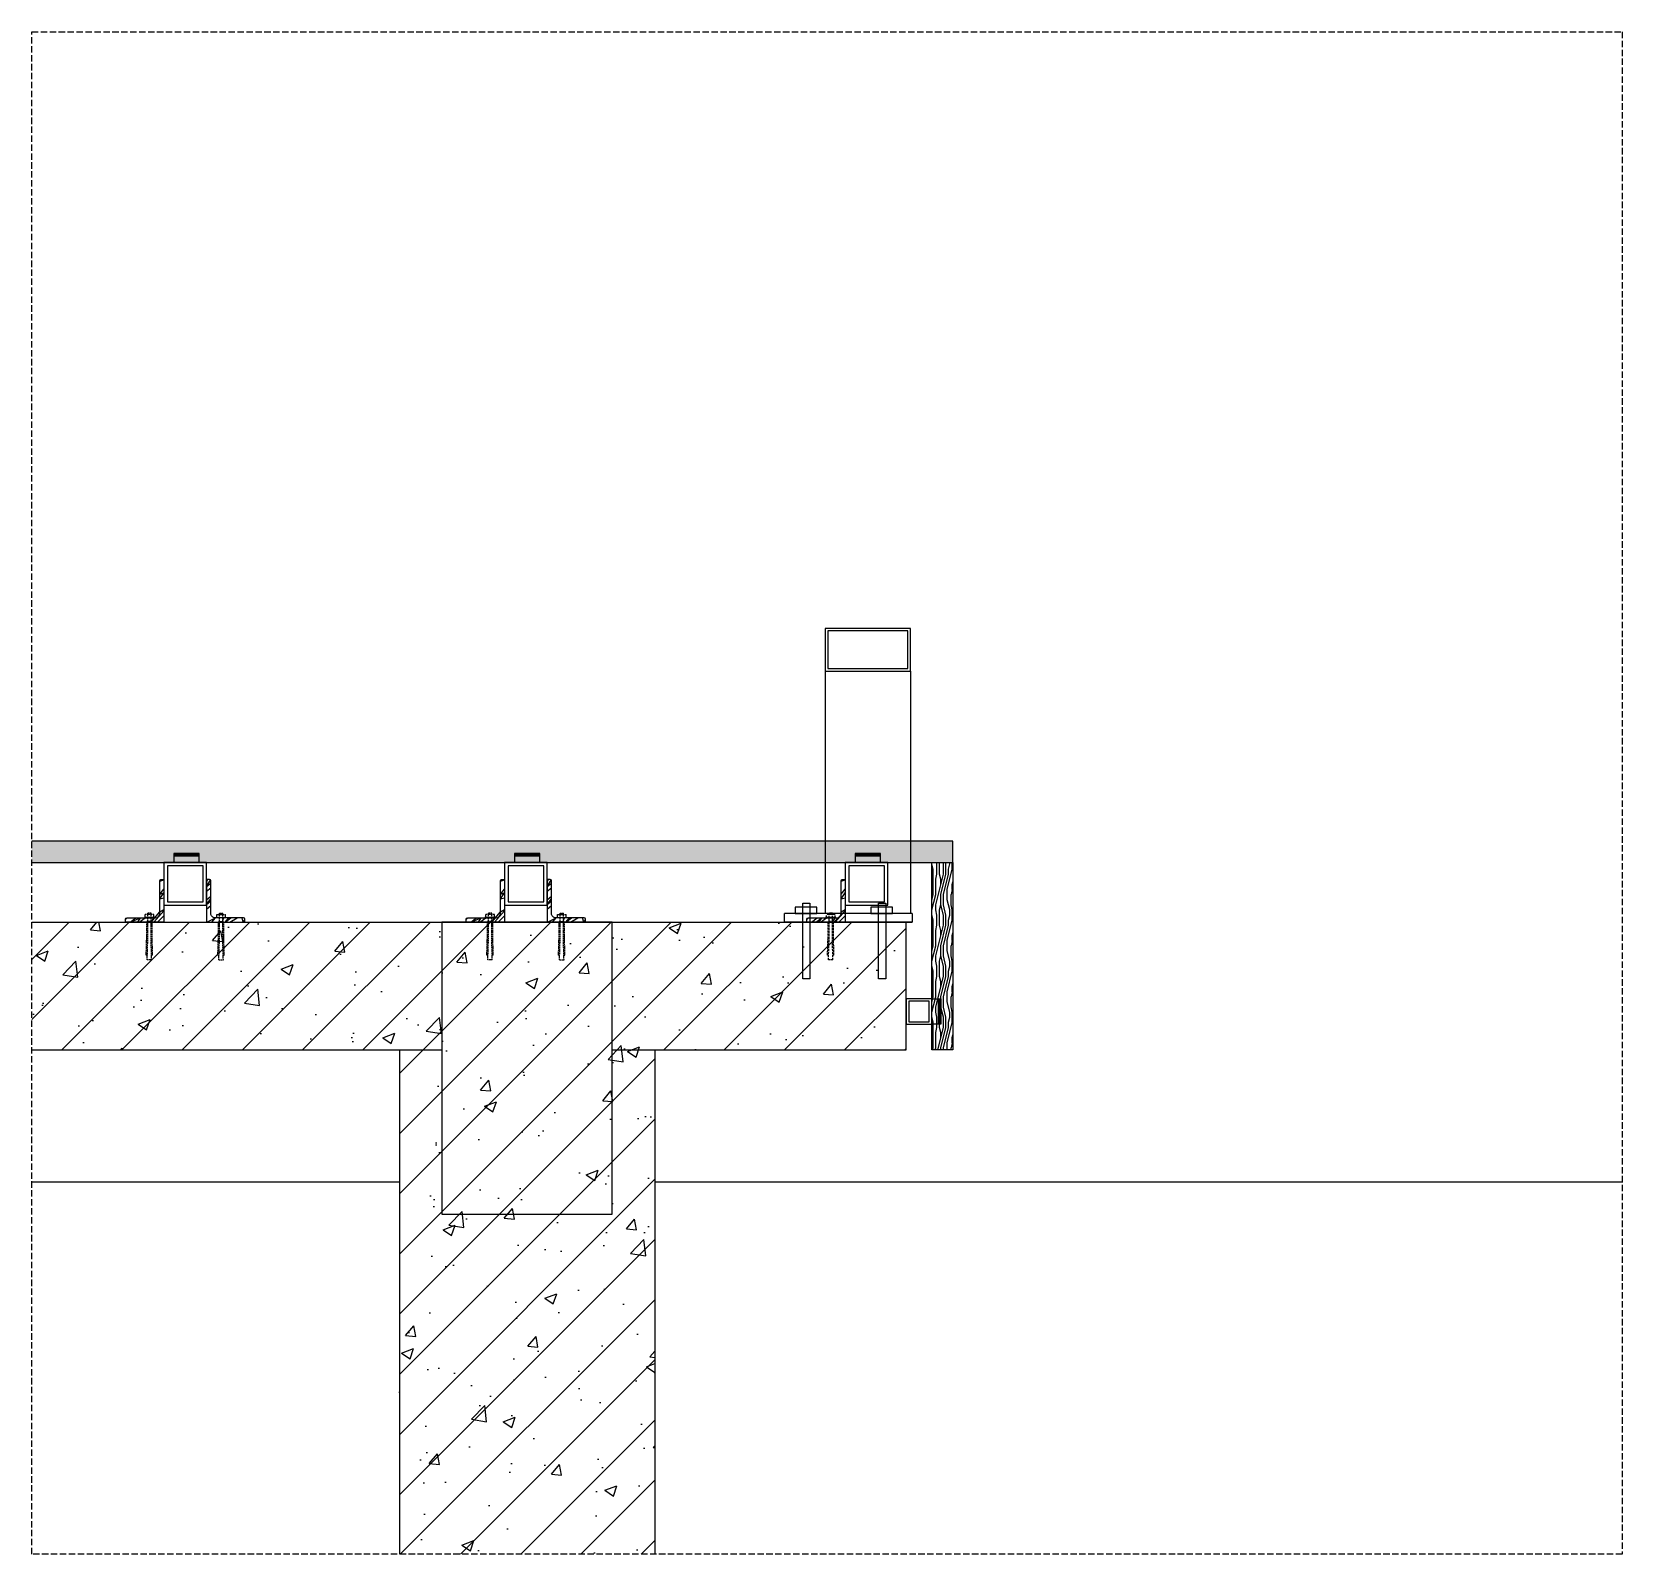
# Model space of a CAD drawing. Extents: x -1831 to 48883, y -18226 to 10907.
# Drawn here: x -1480 to 388, y -10764 to -8976 of the extents above; entities that cross this region are included whole.
import ezdxf

# ---------------------------------------------------------------- set-up
doc = ezdxf.new("R2010")
doc.units = 0
doc.header["$LTSCALE"] = 10
doc.header["$MEASUREMENT"] = 0
doc.linetypes.add('DASH', pattern=[0.35, 0.25, -0.1])
for name, color, linetype in [('0-1', 1, 'Continuous'), ('0-8', 8, 'Continuous'), ('HJ(XT)-配景(其它)', 8, 'Continuous')]:
    doc.layers.add(name, color=color, linetype=linetype)
doc.styles.add('dim_font', font='ISOCP', dxfattribs={"width": 0.8, "bigfont": 'HZTXT'})
pattern_1 = [(45.00000000000001, (-194500523.9535367, 130472847.5414784), (-10.77630734528299, 10.77630734528299), []), (45.00000000000001, (-194500520.3614327, 130472847.5414784), (-10.77630734528299, 10.77630734528299), []), (45.00000000000001, (-194500516.7693287, 130472847.5414784), (-10.77630734528299, 10.77630734528299), []), (45.00000000000001, (-194500513.1772167, 130472847.5414784), (-10.77630734528299, 10.77630734528299), [])]
pattern_2 = [(45.00000000000001, (-194500123.9535367, 130472847.5414784), (-10.77630734528299, 10.77630734528299), []), (45.00000000000001, (-194500120.3614327, 130472847.5414784), (-10.77630734528299, 10.77630734528299), []), (45.00000000000001, (-194500116.7693287, 130472847.5414784), (-10.77630734528299, 10.77630734528299), []), (45.00000000000001, (-194500113.1772167, 130472847.5414784), (-10.77630734528299, 10.77630734528299), [])]

# ---------------------------------------------------------------- blocks, each defined once
blk = doc.blocks.new('A$C0A9333B6')
at = {"layer": 'HJ(XT)-配景(其它)', "color": 1, "linetype": 'DASH'}
for p, q in [((-4.466163769594601, 2.95355942155328), (-10.4661637695946, 2.95355942155328)), ((-10.4661637695946, 2.95355942155328), (-10.4661637695946, -13.04644057844649)), ((-4.466163769594601, 2.95355942155328), (-4.46616376959463, -13.04644057844649)), ((-4.447743607665416, 4.551718475470523), (-4.447743607665416, -14.39421847546936)), ((-4.000000000029104, 4.551718475470523), (-4.447743607665416, 4.551718475470523)), ((-4.000000000029104, -14.39421847546936), (-4.000000000029104, 4.551718475470523)), ((64.16140201549149, 0.8720531440157373), (34.21205471561774, -0.04644057844673455)), ((64.16140201549149, 0.8720531440157373), (64.16140201549149, -1.127946855984263)), ((34.21205471561774, -2.046440578446735), (-12.50588482086263, -2.04644057844672)), ((-12.50588482086263, -2.04644057844672), (-12.50588482086263, -8.046440578446493)), ((34.21205471561774, -8.046440578446962), (-12.50588482086263, -8.046440578446493)), ((-4.46616376959463, -13.04644057844649), (-10.4661637695946, -13.04644057844649)), ((-4.447743607665416, -14.39421847546936), (-4.000000000029104, -14.39421847546936)), ((34.21205471561774, -0.04644057844673455), (2.494115179137367, -0.04644057844673455)), ((2.494115179137367, -0.04644057844673455), (2.494115179137367, -10.04644057844662)), ((33.98258605311227, -10.04644057844696), (2.494115179137367, -10.04644057844662)), ((64.16140201549149, -10.96493430090977), (34.21205471561774, -10.04644057844696)), ((73.1106774201248, -0.9226674559212853), (34.4415231569341, -2.046440578446735)), ((73.11067742012483, -9.170213700972866), (34.4415231569341, -8.046440578446962)), ((64.16140201549149, -8.964934300909775), (64.16140201549149, -10.96493430090977)), ((73.1106774201248, -0.9226674559212853), (73.11067742012483, -9.170213700972866))]:
    blk.add_line(p, q, dxfattribs=at)
for points in [[(-12.3670375586004, -1.927348196687433), (-11.72864771565415, -8.194504611333457, 10.80356157906058)], [(-11.66344052408309, -1.927348196687433), (-11.02505068113683, -8.194504611333457, 10.80356157906058)], [(-10.88986257246779, -1.768558456635049), (-10.46616376959463, -5.928064908131148, 10.80356157906058)]]:
    blk.add_lwpolyline(points, format="xyb", dxfattribs=at)
at = {"layer": 'HJ(XT)-配景(其它)', "color": 1, "style": 'dim_font', "width": 0.8, "flags": 9}
for tag in ['YSIZE', 'XSIZE']:
    blk.add_attdef(tag, (-4.471157936005909, -5.72180610343554), '', height=0.5, rotation=270, dxfattribs=at)

msp = doc.modelspace()

# ---------------------------------------------------------------- hatches: boundary and pattern name
h = msp.add_hatch()
h.set_pattern_fill('钢筋混凝土', color=8, scale=20)
h.set_pattern_definition([(45, (-4085.729179162299, -10833.09425985359), (-35.35533905932737, 35.35533905932738), []), (49.99999999999999, (-4085.729179162299, -10833.09425985359), (143.4520365201507, -12.55042699651902), [15, -165]), (355, (-4085.729179162299, -10833.09425985359), (-27.7502667226, 150.4384267400024), [12, -132]), (100.4514, (-4073.774843174731, -10834.14012789272), (115.7018763428043, 137.8879084121907), [12.748038, -140.2284224]), (46.18420000000002, (-4085.729179162299, -10793.09425985359), (213.4482097251289, -33.10380286580362), [22.49999999999991, -247.4999999999993]), (96.6356, (-4067.941830176627, -10795.85292124294), (186.9325411097407, 194.8235741800883), [19.1220576, -210.3426]), (351.1842, (-4085.729179162299, -10793.09425985359), (186.9323890267254, 194.8237201850649), [18, -198]), (21, (-4065.729179162299, -10803.09425985359), (119.3814104236923, -80.52377813306776), [15, -165]), (326.0000000000001, (-4065.729179162299, -10803.09425985359), (48.66306638431634, 145.0300090093706), [12, -132]), (71.4514, (-4055.780732590472, -10809.80458104156), (168.044525716298, 64.50609934199048), [12.748038, -140.2284224]), (37.50000000000001, (-4085.729179162299, -10833.09425985359), (2.431971063458134, 66.5787707662623), [0, -130.4, 0, -134, 0, -132.5]), (7.499999999999999, (-4085.729179162299, -10833.09425985359), (52.61390748842972, 78.88234237647205), [0, -76.39999999999999, 0, -127.4, 0, -50.5]), (327.5, (-4130.329179186141, -10833.09425985359), (106.7644872344818, -4.510974346875951), [0, -50, 0, -156, 0, -207]), (317.5, (-4150.329179186141, -10833.09425985359), (116.6372338684772, 20.02099646646354), [0, -65, 0, -103.6, 0, -147])])
h.paths.add_polyline_path([(-1479.643158897904, -10021.74994686084), (-1479.643158897904, -10171.74994686084), (-1047.999875861919, -10171.74994686084), (-1047.999875861919, -10764.20493043126), (-747.999875861919, -10764.20493043126), (-747.9998758619186, -10171.74994686084), (-452.9998758619186, -10171.74994686084), (-452.9998758619186, -10021.74994686084)])
at = {"layer": '0-1'}
h = msp.add_hatch(dxfattribs=at)
h.set_pattern_fill('ANSI34', color=256, scale=0.8, style=0)
h.set_pattern_definition(pattern_1)
edge = h.paths.add_edge_path()
edge.add_line((-1324.446388024604, -9971.749946860844), (-1324.446387786185, -10021.74994686084))
edge.add_line((-1324.446387786185, -10021.74994686084), (-1369.446387786185, -10021.74994721847))
edge.add_line((-1369.446387786185, -10021.74994721847), (-1369.446387786185, -10018.39994719463))
edge.add_arc((-1367.796387750422, -10018.39994713503), 1.650000035763243, 90.00000206977, 180.0000020697543, ccw=False)
edge.add_line((-1367.796387810027, -10016.74994709926), (-1334.446387786185, -10016.74994698005))
edge.add_arc((-1334.446387815988, -10011.74994700986), 4.999999970197678, 270.0000003415095, 360.0000003415095)
edge.add_line((-1329.44638784579, -10011.74994698005), (-1329.446388024604, -9973.399946956211))
edge.add_arc((-1327.796388048445, -9973.399946956211), 1.649999976158597, 90.0000000000158, 180, ccw=False)
edge.add_line((-1327.796388048446, -9971.749946980053), (-1324.446388024604, -9971.749946860844))
h = msp.add_hatch(dxfattribs=at)
h.set_pattern_fill('ANSI34', color=256, scale=0.8, style=0)
h.set_pattern_definition(pattern_1)
edge = h.paths.add_edge_path()
edge.add_line((-1274.446387547767, -9971.749946860844), (-1274.446387786185, -10021.74994686084))
edge.add_line((-1274.446387786185, -10021.74994686084), (-1229.446387786185, -10021.74994721847))
edge.add_line((-1229.446387786185, -10021.74994721847), (-1229.446387786185, -10018.39994719463))
edge.add_arc((-1231.096387821949, -10018.39994713503), 1.650000035763243, 359.9999979302457, 449.9999979302299)
edge.add_line((-1231.096387762344, -10016.74994709926), (-1264.446387786185, -10016.74994698005))
edge.add_arc((-1264.446387756383, -10011.74994700986), 4.999999970197678, 179.9999996584905, 269.99999965849054, ccw=False)
edge.add_line((-1269.446387726581, -10011.74994698005), (-1269.446387547767, -9973.399946956211))
edge.add_arc((-1271.096387523925, -9973.399946956211), 1.649999976158597, 0, 89.99999999998421)
edge.add_line((-1271.096387523925, -9971.749946980053), (-1274.446387547767, -9971.749946860844))
h = msp.add_hatch(dxfattribs=at)
h.set_pattern_fill('ANSI34', color=256, scale=0.8, style=0)
h.set_pattern_definition(pattern_2)
edge = h.paths.add_edge_path()
edge.add_line((-924.446388024604, -9971.749946860844), (-924.4463877861854, -10021.74994686084))
edge.add_line((-924.4463877861854, -10021.74994686084), (-969.4463877861854, -10021.74994721847))
edge.add_line((-969.4463877861854, -10021.74994721847), (-969.4463877861854, -10018.39994719463))
edge.add_arc((-967.7963877504222, -10018.39994713503), 1.650000035763129, 90.00000206976603, 180.0000020697543, ccw=False)
edge.add_line((-967.7963878100272, -10016.74994709926), (-934.4463877861854, -10016.74994698005))
edge.add_arc((-934.4463878159877, -10011.74994700986), 4.999999970197678, 270.0000003415095, 360.0000003415095)
edge.add_line((-929.44638784579, -10011.74994698005), (-929.446388024604, -9973.399946956211))
edge.add_arc((-927.7963880484455, -9973.399946956211), 1.649999976158483, 90.00000000001182, 180, ccw=False)
edge.add_line((-927.7963880484458, -9971.749946980053), (-924.446388024604, -9971.749946860844))
h = msp.add_hatch(dxfattribs=at)
h.set_pattern_fill('ANSI34', color=256, scale=0.8, style=0)
h.set_pattern_definition(pattern_2)
edge = h.paths.add_edge_path()
edge.add_line((-874.4463875477668, -9971.749946860844), (-874.4463877861854, -10021.74994686084))
edge.add_line((-874.4463877861854, -10021.74994686084), (-829.4463877861854, -10021.74994721847))
edge.add_line((-829.4463877861854, -10021.74994721847), (-829.4463877861854, -10018.39994719463))
edge.add_arc((-831.0963878219485, -10018.39994713503), 1.650000035763129, 359.9999979302457, 449.9999979302339)
edge.add_line((-831.0963877623435, -10016.74994709926), (-864.4463877861854, -10016.74994698005))
edge.add_arc((-864.446387756383, -10011.74994700986), 4.999999970197678, 179.9999996584905, 269.99999965849054, ccw=False)
edge.add_line((-869.4463877265807, -10011.74994698005), (-869.4463875477668, -9973.399946956211))
edge.add_arc((-871.0963875239253, -9973.399946956211), 1.649999976158483, 0, 89.99999999998815)
edge.add_line((-871.0963875239249, -9971.749946980053), (-874.4463875477668, -9971.749946860844))
h = msp.add_hatch(dxfattribs=at)
h.set_pattern_fill('ANSI34', color=251, scale=0.8, style=0)
h.set_pattern_definition([(45.00000000000001, (-194499723.9535367, 130472847.5414784), (-10.77630734528299, 10.77630734528299), []), (45.00000000000001, (-194499720.3614326, 130472847.5414784), (-10.77630734528299, 10.77630734528299), []), (45.00000000000001, (-194499716.7693287, 130472847.5414784), (-10.77630734528299, 10.77630734528299), []), (45.00000000000001, (-194499713.1772167, 130472847.5414784), (-10.77630734528299, 10.77630734528299), [])])
edge = h.paths.add_edge_path()
edge.add_line((-524.446388024604, -9971.749946860844), (-524.4463877861854, -10021.74994686084))
edge.add_line((-524.4463877861854, -10021.74994686084), (-569.4463877861854, -10021.74994721847))
edge.add_line((-569.4463877861854, -10021.74994721847), (-569.4463877861854, -10018.39994719463))
edge.add_arc((-567.7963877504222, -10018.39994713503), 1.650000035763129, 90.00000206976603, 180.0000020697543, ccw=False)
edge.add_line((-567.7963878100272, -10016.74994709926), (-534.4463877861854, -10016.74994698005))
edge.add_arc((-534.4463878159877, -10011.74994700986), 4.999999970197678, 270.0000003415095, 360.0000003415095)
edge.add_line((-529.44638784579, -10011.74994698005), (-529.446388024604, -9973.399946956211))
edge.add_arc((-527.7963880484455, -9973.399946956211), 1.649999976158483, 90.00000000001182, 180, ccw=False)
edge.add_line((-527.7963880484458, -9971.749946980053), (-524.446388024604, -9971.749946860844))
at = {"layer": '0-8'}
h = msp.add_hatch(dxfattribs=at)
h.set_pattern_fill('木纹02', color=256, scale=15)
h.set_pattern_definition([(0, (-21750.79594405345, -34890.64074686008), (0, 60), [12, -18, 6, -24]), (0, (-21708.79594405345, -34889.14074686008), (0, 60), [12, -48]), (0, (-21714.79594405345, -34886.14074686008), (0, 60), [6, -54]), (0, (-21747.79594405345, -34884.64074686008), (0, 60), [3, -42, 3, -12]), (0, (-21726.79594405345, -34881.64074686008), (0, 60), [12, -18, 3, -27]), (0, (-21741.79594405345, -34880.14074686008), (0, 60), [9, -51]), (0, (-21726.79594405345, -34878.64074686008), (0, 60), [18, -42]), (0, (-21744.79594405345, -34877.14074686008), (0, 60), [12, -48]), (0, (-21720.79594405345, -34875.64074686008), (0, 60), [30, -30]), (0, (-21738.79594405345, -34872.64074686008), (0, 60), [6, -18, 12, -24]), (0, (-21696.79594405345, -34871.14074686008), (0, 60), [12, -48]), (0, (-21708.79594405345, -34869.64074686008), (0, 60), [6, -54]), (0, (-21720.79594405345, -34868.14074686008), (0, 60), [6, -54]), (0, (-21750.79594405345, -34866.64074686008), (0, 60), [12, -48]), (0, (-21720.79594405345, -34865.14074686008), (0, 60), [12, -48]), (0, (-21720.79594405345, -34862.14074686008), (0, 60), [12, -12, 12, -24]), (0, (-21732.79594405345, -34859.14074686008), (0, 60), [6, -30, 12, -12]), (0, (-21720.79594405345, -34857.64074686008), (0, 60), [18, -42]), (0, (-21720.79594405345, -34854.64074686008), (0, 60), [12, -48]), (0, (-21744.79594405345, -34853.14074686008), (0, 60), [18, -24, 6, -12]), (0, (-21744.79594405345, -34850.14074686008), (0, 60), [30, -30]), (0, (-21708.79594405345, -34848.64074686008), (0, 60), [6, -54]), (0, (-21726.79594405345, -34847.14074686008), (0, 60), [12, -48]), (0, (-21738.79594405345, -34845.64074686008), (0, 60), [6, -24, 6, -24]), (0, (-21744.79594405345, -34844.14074686008), (0, 60), [6, -18, 12, -24]), (0, (-21732.79594405345, -34842.64074686008), (0, 60), [6, -30, 6, -18]), (0, (-21720.79594405345, -34841.14074686008), (0, 60), [18, -42]), (0, (-21744.79594405345, -34838.14074686008), (0, 60), [12, -48]), (0, (-21714.79594405345, -34836.64074686008), (0, 60), [6, -54]), (0, (-21702.79594405345, -34835.14074686008), (0, 60), [6, -54]), (14.03624347, (-21708.79594405345, -34886.14074686008), (59.99999999828779, -2.194254777876381e-09), [6.180000000000001, -241.20633156]), (14.03624347, (-21702.79594405345, -34872.64074686008), (59.99999999828779, -2.194254777876381e-09), [6.180000000000001, -241.20633156]), (14.03624347, (-21708.79594405345, -34836.64074686008), (59.99999999828779, -2.194254777876381e-09), [6.180000000000001, -241.20633156]), (14.03624347, (-21726.79594405345, -34859.14074686008), (59.99999999828779, -2.194254777876381e-09), [6.180000000000001, -241.20633156]), (14.03624347, (-21714.79594405345, -34850.14074686008), (59.99999999828779, -2.194254777876381e-09), [6.180000000000001, -241.20633156]), (14.03624347, (-21708.79594405345, -34854.64074686008), (59.99999999828779, -2.194254777876381e-09), [6.180000000000001, -241.20633156]), (14.03624347, (-21738.79594405345, -34844.14074686008), (59.99999999828779, -2.194254777876381e-09), [6.180000000000001, -241.20633156]), (14.03624347, (-21714.79594405345, -34847.14074686008), (59.99999999828779, -2.194254777876381e-09), [6.180000000000001, -241.20633156]), (14.03624347, (-21702.79594405345, -34869.64074686008), (59.99999999828779, -2.194254777876381e-09), [12.36, -235.02633156]), (14.03624347, (-21708.79594405345, -34865.14074686008), (59.99999999828779, -2.194254777876381e-09), [12.36, -235.02633156]), (14.03624347, (-21708.79594405345, -34862.14074686008), (59.99999999828779, -2.194254777876381e-09), [12.36, -235.02633156]), (165.96375653, (-21726.79594405345, -34881.64074686008), (-59.99999999828779, -2.194274761890824e-09), [6.180000000000001, -12.36, 6.180000000000001, -222.66633156]), (165.96375653, (-21738.79594405345, -34872.64074686008), (-59.99999999828779, -2.194274761890824e-09), [6.180000000000001, -241.20633156]), (165.96375653, (-21738.79594405345, -34845.64074686008), (-59.99999999828779, -2.194274761890824e-09), [12.36, -235.02633156]), (194.03624347, (-21708.79594405345, -34889.14074686008), (-59.99999999828779, 2.194261439214529e-09), [6.180000000000001, -241.20633156]), (345.96375653, (-21696.79594405345, -34889.14074686008), (59.9999999982878, 2.194239789865549e-09), [6.180000000000001, -241.20633156]), (345.96375653, (-21714.79594405345, -34868.14074686008), (59.9999999982878, 2.194239789865549e-09), [6.180000000000001, -241.20633156]), (345.96375653, (-21702.79594405345, -34857.64074686008), (59.9999999982878, 2.194239789865549e-09), [6.180000000000001, -241.20633156]), (345.96375653, (-21726.79594405345, -34853.14074686008), (59.9999999982878, 2.194239789865549e-09), [6.180000000000001, -241.20633156]), (345.96375653, (-21732.79594405345, -34845.64074686008), (59.9999999982878, 2.194239789865549e-09), [6.180000000000001, -241.20633156]), (345.96375653, (-21726.79594405345, -34842.64074686008), (59.9999999982878, 2.194239789865549e-09), [6.180000000000001, -241.20633156]), (345.96375653, (-21726.79594405345, -34853.14074686008), (59.9999999982878, 2.194239789865549e-09), [6.180000000000001, -241.20633156]), (345.96375653, (-21708.79594405345, -34844.14074686008), (59.9999999982878, 2.194239789865549e-09), [24.72, -222.66633156]), (345.96375653, (-21744.79594405345, -34884.64074686008), (59.9999999982878, 2.194239789865549e-09), [24.72, -222.66633156]), (345.96375653, (-21738.79594405345, -34880.14074686008), (59.9999999982878, 2.194239789865549e-09), [24.72, -222.66633156]), (345.96375653, (-21732.79594405345, -34877.14074686008), (59.9999999982878, 2.194239789865549e-09), [6.180000000000001, -12.36, 12.36, -216.48633156]), (345.96375653, (-21732.79594405345, -34872.64074686008), (59.9999999982878, 2.194239789865549e-09), [12.36, -12.36, 12.36, -210.30633156]), (345.96375653, (-21738.79594405345, -34866.64074686008), (59.9999999982878, 2.194239789865549e-09), [24.72, -222.66633156]), (345.96375653, (-21744.79594405345, -34862.14074686008), (59.9999999982878, 2.194239789865549e-09), [24.72, -222.66633156]), (345.96375653, (-21744.79594405345, -34859.14074686008), (59.9999999982878, 2.194239789865549e-09), [24.72, -222.66633156]), (345.96375653, (-21702.79594405345, -34841.14074686008), (59.9999999982878, 2.194239789865549e-09), [6.180000000000001, -241.20633156]), (345.96376753, (-21696.79594405345, -34835.14074686008), (59.99999999828668, 1.152136732185394e-05), [12.36, -235.02633156]), (345.96376753, (-21732.79594405345, -34838.14074686008), (59.99999999828668, 1.152136732185394e-05), [12.36, -235.02633156]), (345.96375753, (-21738.79594405345, -34890.64074686008), (59.99999999828778, 1.049391821772439e-06), [24.72, -222.66633156]), (345.96375753, (-21702.79594405345, -34848.64074686008), (59.99999999828778, 1.049391821772439e-06), [18.54, -228.84633156]), (345.96375753, (-21696.79594405345, -34853.14074686008), (59.99999999828778, 1.049391821772439e-06), [37.08, -210.30633156])])
h.paths.add_polyline_path([(-1479.643158897903, -9926.749946860844), (-1479.643158897903, -9951.749946860844), (-397.9998758619186, -9951.749946860844), (-397.9998758619186, -9926.749946860844)])
h = msp.add_hatch(dxfattribs=at)
h.set_pattern_fill('木纹02', color=256, scale=15, angle=90)
h.set_pattern_definition([(90, (-4100.836349767545, -2795.459271793631), (-60, 3.67394039744206e-15), [12, -18, 6, -24]), (90, (-4102.336349767545, -2753.459271793631), (-60, 3.67394039744206e-15), [12, -48]), (90, (-4105.336349767545, -2759.459271793631), (-60, 3.67394039744206e-15), [6, -54]), (90, (-4106.836349767545, -2792.459271793631), (-60, 3.67394039744206e-15), [3, -42, 3, -12]), (90, (-4109.836349767545, -2771.459271793631), (-60, 3.67394039744206e-15), [12, -18, 3, -27]), (90, (-4111.336349767545, -2786.459271793631), (-60, 3.67394039744206e-15), [9, -51]), (90, (-4112.836349767545, -2771.459271793631), (-60, 3.67394039744206e-15), [18, -42]), (90, (-4114.336349767545, -2789.459271793631), (-60, 3.67394039744206e-15), [12, -48]), (90, (-4115.836349767545, -2765.459271793631), (-60, 3.67394039744206e-15), [30, -30]), (90, (-4118.836349767545, -2783.459271793631), (-60, 3.67394039744206e-15), [6, -18, 12, -24]), (90, (-4120.336349767545, -2741.459271793631), (-60, 3.67394039744206e-15), [12, -48]), (90, (-4121.836349767545, -2753.459271793631), (-60, 3.67394039744206e-15), [6, -54]), (90, (-4123.336349767545, -2765.459271793631), (-60, 3.67394039744206e-15), [6, -54]), (90, (-4124.836349767545, -2795.459271793631), (-60, 3.67394039744206e-15), [12, -48]), (90, (-4126.336349767545, -2765.459271793631), (-60, 3.67394039744206e-15), [12, -48]), (90, (-4129.336349767545, -2765.459271793631), (-60, 3.67394039744206e-15), [12, -12, 12, -24]), (90, (-4132.336349767545, -2777.459271793631), (-60, 3.67394039744206e-15), [6, -30, 12, -12]), (90, (-4133.836349767545, -2765.459271793631), (-60, 3.67394039744206e-15), [18, -42]), (90, (-4136.836349767545, -2765.459271793631), (-60, 3.67394039744206e-15), [12, -48]), (90, (-4138.336349767545, -2789.459271793631), (-60, 3.67394039744206e-15), [18, -24, 6, -12]), (90, (-4141.336349767545, -2789.459271793631), (-60, 3.67394039744206e-15), [30, -30]), (90, (-4142.836349767545, -2753.459271793631), (-60, 3.67394039744206e-15), [6, -54]), (90, (-4144.336349767545, -2771.459271793631), (-60, 3.67394039744206e-15), [12, -48]), (90, (-4145.836349767545, -2783.459271793631), (-60, 3.67394039744206e-15), [6, -24, 6, -24]), (90, (-4147.336349767545, -2789.459271793631), (-60, 3.67394039744206e-15), [6, -18, 12, -24]), (90, (-4148.836349767545, -2777.459271793631), (-60, 3.67394039744206e-15), [6, -30, 6, -18]), (90, (-4150.336349767545, -2765.459271793631), (-60, 3.67394039744206e-15), [18, -42]), (90, (-4153.336349767545, -2789.459271793631), (-60, 3.67394039744206e-15), [12, -48]), (90, (-4154.836349767545, -2759.459271793631), (-60, 3.67394039744206e-15), [6, -54]), (90, (-4156.336349767545, -2747.459271793631), (-60, 3.67394039744206e-15), [6, -54]), (104.03624347, (-4105.336349767545, -2753.459271793631), (2.194258451816778e-09, 59.99999999828779), [6.180000000000001, -241.20633156]), (104.03624347, (-4118.836349767545, -2747.459271793631), (2.194258451816778e-09, 59.99999999828779), [6.180000000000001, -241.20633156]), (104.03624347, (-4154.836349767545, -2753.459271793631), (2.194258451816778e-09, 59.99999999828779), [6.180000000000001, -241.20633156]), (104.03624347, (-4132.336349767545, -2771.459271793631), (2.194258451816778e-09, 59.99999999828779), [6.180000000000001, -241.20633156]), (104.03624347, (-4141.336349767545, -2759.459271793631), (2.194258451816778e-09, 59.99999999828779), [6.180000000000001, -241.20633156]), (104.03624347, (-4136.836349767545, -2753.459271793631), (2.194258451816778e-09, 59.99999999828779), [6.180000000000001, -241.20633156]), (104.03624347, (-4147.336349767545, -2783.459271793631), (2.194258451816778e-09, 59.99999999828779), [6.180000000000001, -241.20633156]), (104.03624347, (-4144.336349767545, -2759.459271793631), (2.194258451816778e-09, 59.99999999828779), [6.180000000000001, -241.20633156]), (104.03624347, (-4121.836349767545, -2747.459271793631), (2.194258451816778e-09, 59.99999999828779), [12.36, -235.02633156]), (104.03624347, (-4126.336349767545, -2753.459271793631), (2.194258451816778e-09, 59.99999999828779), [12.36, -235.02633156]), (104.03624347, (-4129.336349767545, -2753.459271793631), (2.194258451816778e-09, 59.99999999828779), [12.36, -235.02633156]), (255.9637565300001, (-4109.836349767545, -2771.459271793631), (2.194271087950427e-09, -59.99999999828779), [6.180000000000001, -12.36, 6.180000000000001, -222.66633156]), (255.9637565300001, (-4118.836349767545, -2783.459271793631), (2.194271087950427e-09, -59.99999999828779), [6.180000000000001, -241.20633156]), (255.9637565300001, (-4145.836349767545, -2783.459271793631), (2.194271087950427e-09, -59.99999999828779), [12.36, -235.02633156]), (284.03624347, (-4102.336349767545, -2753.459271793631), (-2.194265113154926e-09, -59.99999999828779), [6.180000000000001, -241.20633156]), (75.96375652999997, (-4102.336349767545, -2741.459271793631), (-2.194236115925151e-09, 59.9999999982878), [6.180000000000001, -241.20633156]), (75.96375652999997, (-4123.336349767545, -2759.459271793631), (-2.194236115925151e-09, 59.9999999982878), [6.180000000000001, -241.20633156]), (75.96375652999997, (-4133.836349767545, -2747.459271793631), (-2.194236115925151e-09, 59.9999999982878), [6.180000000000001, -241.20633156]), (75.96375652999997, (-4138.336349767545, -2771.459271793631), (-2.194236115925151e-09, 59.9999999982878), [6.180000000000001, -241.20633156]), (75.96375652999997, (-4145.836349767545, -2777.459271793631), (-2.194236115925151e-09, 59.9999999982878), [6.180000000000001, -241.20633156]), (75.96375652999997, (-4148.836349767545, -2771.459271793631), (-2.194236115925151e-09, 59.9999999982878), [6.180000000000001, -241.20633156]), (75.96375652999997, (-4138.336349767545, -2771.459271793631), (-2.194236115925151e-09, 59.9999999982878), [6.180000000000001, -241.20633156]), (75.96375652999997, (-4147.336349767545, -2753.459271793631), (-2.194236115925151e-09, 59.9999999982878), [24.72, -222.66633156]), (75.96375652999997, (-4106.836349767545, -2789.459271793631), (-2.194236115925151e-09, 59.9999999982878), [24.72, -222.66633156]), (75.96375652999997, (-4111.336349767545, -2783.459271793631), (-2.194236115925151e-09, 59.9999999982878), [24.72, -222.66633156]), (75.96375652999997, (-4114.336349767545, -2777.459271793631), (-2.194236115925151e-09, 59.9999999982878), [6.180000000000001, -12.36, 12.36, -216.48633156]), (75.96375652999997, (-4118.836349767545, -2777.459271793631), (-2.194236115925151e-09, 59.9999999982878), [12.36, -12.36, 12.36, -210.30633156]), (75.96375652999997, (-4124.836349767545, -2783.459271793631), (-2.194236115925151e-09, 59.9999999982878), [24.72, -222.66633156]), (75.96375652999997, (-4129.336349767545, -2789.459271793631), (-2.194236115925151e-09, 59.9999999982878), [24.72, -222.66633156]), (75.96375652999997, (-4132.336349767545, -2789.459271793631), (-2.194236115925151e-09, 59.9999999982878), [24.72, -222.66633156]), (75.96375652999997, (-4150.336349767545, -2747.459271793631), (-2.194236115925151e-09, 59.9999999982878), [6.180000000000001, -241.20633156]), (75.96376753, (-4156.336349767545, -2741.459271793631), (-1.152136731818e-05, 59.99999999828668), [12.36, -235.02633156]), (75.96376753, (-4153.336349767545, -2777.459271793631), (-1.152136731818e-05, 59.99999999828668), [12.36, -235.02633156]), (75.96375753000005, (-4100.836349767545, -2783.459271793631), (-1.049391818098498e-06, 59.99999999828778), [24.72, -222.66633156]), (75.96375753000005, (-4142.836349767545, -2747.459271793631), (-1.049391818098498e-06, 59.99999999828778), [18.54, -228.84633156]), (75.96375753000005, (-4138.336349767545, -2741.459271793631), (-1.049391818098498e-06, 59.99999999828778), [37.08, -210.30633156])])
h.paths.add_polyline_path([(-397.9998758619186, -9951.749946860844), (-397.9998758619186, -10171.74994686084), (-422.9998758619186, -10171.74994686084), (-422.9998758619186, -9951.749946860844)])

# ---------------------------------------------------------------- linework, layer by layer
at = {"color": 1, "linetype": 'DASH', "ltscale": 3}
msp.add_lwpolyline([(-1479.643158897903, -8975.89505986865), (387.8095249187318, -8975.89505986865), (387.8095249187318, -10764.20493043126), (-1479.643158897903, -10764.20493043126)], close=True, dxfattribs=at)
at = {"color": 6}
for points in [[(-447.9998758619186, -9676.749946860844), (-547.9998758619186, -9676.749946860844), (-547.9998758619186, -9726.749946860844), (-447.9998758619186, -9726.749946860844), (-447.9998758619186, -9676.749946860844)], [(-547.9998758619186, -9726.749946860844), (-547.9998758619186, -10011.74994686084)], [(-447.9998758619186, -9726.749946860844), (-447.9998758619186, -10011.74994686084)], [(-445.9998758619186, -10011.74994686084), (-595.9998758619186, -10011.74994686084)], [(-595.9998758619186, -10021.74994686084), (-595.9998758619186, -10011.74994686084)], [(-445.9998758619186, -10021.74994686084), (-595.9998758619186, -10021.74994686084)], [(-445.9998758619186, -10011.74994686084), (-445.9998758619186, -10021.74994686084)]]:
    msp.add_lwpolyline(points, dxfattribs=at)
msp.add_lwpolyline([(-450.9998758619186, -9679.749946860844), (-544.9998758619186, -9679.749946860844), (-544.9998758619186, -9723.749946860844), (-450.9998758619186, -9723.749946860844)], close=True, dxfattribs=at)
at = {"color": 4}
for points in [[(-1479.643158897903, -9951.749946860844), (-397.9998758619186, -9951.749946860844), (-397.9998758619186, -9926.749946860844), (-1479.643158897903, -9926.749946860844)], [(-397.9998758619186, -9951.749946860844), (-397.9998758619186, -10171.74994686084), (-422.9998758619186, -10171.74994686084), (-422.9998758619186, -9951.749946860844), (-397.9998758619186, -9951.749946860844)], [(-1479.643158897903, -10021.74994686084), (-445.9998758619186, -10021.74994686084)], [(-797.9998758619186, -10364.74994686084), (-797.9998758619186, -10364.74994686084), (-797.9998758619186, -10364.74994686084), (-797.9998758619186, -10021.74994686084), (-997.9998758619186, -10021.74994686084), (-997.9998758619186, -10364.74994686084), (-797.9998758619186, -10364.74994686084)], [(-452.9998758619186, -10171.74994686084), (-452.9998758619186, -10021.74994686084)], [(-1479.643158897903, -10171.74994686084), (-997.9998758619186, -10171.74994686084)], [(-1047.999875861919, -10171.74994686084), (-1047.999875861919, -10764.20493043126)], [(-797.9998758619186, -10171.74994686084), (-452.9998758619186, -10171.74994686084)], [(-747.9998758619186, -10171.74994686084), (-747.9998758619186, -10764.20493043126)]]:
    msp.add_lwpolyline(points, dxfattribs=at)
at = {"color": 5}
for points in [[(-583.2070796077605, -10011.74994686084), (-557.871770757949, -10011.74994686084), (-557.871770757949, -10004.1861836), (-583.2070796077605, -10004.1861836)], [(-574.4170949643012, -9999.488174347454), (-565.9060146396514, -9999.488174347454), (-565.9060146396514, -10088.15590765911), (-574.4170949643012, -10088.15590765911)], [(-494.3043052738067, -10011.74994686084), (-468.9689964239951, -10011.74994686084), (-468.9689964239951, -10004.1861836), (-494.3043052738067, -10004.1861836)], [(-485.5143206303474, -9999.488174347454), (-477.0032403056975, -9999.488174347454), (-477.0032403056975, -10088.15590765911), (-485.5143206303474, -10088.15590765911)]]:
    msp.add_lwpolyline(points, close=True, dxfattribs=at)
for points in [[(-1479.643158897903, -10326.74994686084), (-1047.999875861919, -10326.74994686084)], [(-747.9998758619186, -10326.74994686084), (387.8095249187318, -10326.74994686084)]]:
    msp.add_lwpolyline(points, dxfattribs=at)
at = {"layer": '0-1'}
for points in [[(-1324.446387786185, -9951.749946860844), (-1324.446387786185, -10001.74994686084), (-1274.446387786185, -10001.74994686084), (-1274.446387786185, -9951.749946860844), (-1324.446387786185, -9951.749946860844)], [(-1312.869407195365, -9940.928829221302), (-1283.130344468867, -9940.928829221302)], [(-1312.869407195365, -9942.590141562992), (-1283.130344468867, -9942.590141562992)], [(-1312.869407195365, -9943.80843713718), (-1283.130344468867, -9943.80843713718)], [(-924.4463877861854, -9951.749946860844), (-924.4463877861854, -10001.74994686084), (-874.4463877861854, -10001.74994686084), (-874.4463877861854, -9951.749946860844), (-924.4463877861854, -9951.749946860844)], [(-912.869407195365, -9940.928829221302), (-883.1303444688674, -9940.928829221302)], [(-912.869407195365, -9942.590141562992), (-883.1303444688674, -9942.590141562992)], [(-912.869407195365, -9943.80843713718), (-883.1303444688674, -9943.80843713718)], [(-452.9998758619186, -10141.74994686084), (-422.9998758619186, -10141.74994686084), (-422.9998758619186, -10111.74994686084), (-452.9998758619186, -10111.74994686084), (-452.9998758619186, -10141.74994686084)], [(-415.0583661382552, -10141.6194782539), (-415.0583661382552, -10111.88041546779)], [(-413.840070564067, -10141.6194782539), (-413.840070564067, -10111.88041546779)], [(-412.1787582223769, -10141.6194782539), (-412.1787582223769, -10111.88041546779)]]:
    msp.add_lwpolyline(points, dxfattribs=at)
for points in [[(-1312.869407195365, -9951.749946860844), (-1283.130344468867, -9951.749946860844), (-1283.130344468867, -9940.928829221302), (-1312.869407195365, -9940.928829221302)], [(-912.869407195365, -9951.749946860844), (-883.1303444688674, -9951.749946860844), (-883.1303444688674, -9940.928829221302), (-912.869407195365, -9940.928829221302)], [(-1320.446387786185, -9955.749946860844), (-1320.446387786185, -9997.749946860844), (-1278.446387786185, -9997.749946860844), (-1278.446387786185, -9955.749946860844)], [(-920.4463877861854, -9955.749946860844), (-920.4463877861854, -9997.749946860844), (-878.4463877861854, -9997.749946860844), (-878.4463877861854, -9955.749946860844)], [(-449.9998758619186, -10138.74994686084), (-425.9998758619186, -10138.74994686084), (-425.9998758619186, -10114.74994686084), (-449.9998758619186, -10114.74994686084)], [(-422.9998758619186, -10141.6194782539), (-422.9998758619186, -10111.88041546779), (-412.1787582223769, -10111.88041546779), (-412.1787582223769, -10141.6194782539)]]:
    msp.add_lwpolyline(points, close=True, dxfattribs=at)
at = {"layer": '0-1', "color": 251}
for points in [[(-524.4463877861854, -9951.749946860844), (-524.4463877861854, -10001.74994686084), (-474.4463877861854, -10001.74994686084), (-474.4463877861854, -9951.749946860844), (-524.4463877861854, -9951.749946860844)], [(-512.869407195365, -9940.928829221302), (-483.1303444688674, -9940.928829221302)], [(-512.869407195365, -9942.590141562992), (-483.1303444688674, -9942.590141562992)], [(-512.869407195365, -9943.80843713718), (-483.1303444688674, -9943.80843713718)]]:
    msp.add_lwpolyline(points, dxfattribs=at)
for points in [[(-512.869407195365, -9951.749946860844), (-483.1303444688674, -9951.749946860844), (-483.1303444688674, -9940.928829221302), (-512.869407195365, -9940.928829221302)], [(-520.4463877861854, -9955.749946860844), (-520.4463877861854, -9997.749946860844), (-478.4463877861854, -9997.749946860844), (-478.4463877861854, -9955.749946860844)]]:
    msp.add_lwpolyline(points, close=True, dxfattribs=at)
at = {"layer": '0-1'}
for points in [[(-1324.446388024604, -9971.749946860844), (-1324.446387786185, -10021.74994686084), (-1369.446387786185, -10021.74994721847), (-1369.446387786185, -10018.39994719463, -0.4142135623729739), (-1367.796387810027, -10016.74994709926), (-1334.446387786185, -10016.74994698005, 0.4142135623730935), (-1329.44638784579, -10011.74994698005), (-1329.446388024604, -9973.399946956211, -0.4142135623729739), (-1327.796388048446, -9971.749946980053)], [(-1274.446387547767, -9971.749946860844), (-1274.446387786185, -10021.74994686084), (-1229.446387786185, -10021.74994721847), (-1229.446387786185, -10018.39994719463, 0.4142135623729739), (-1231.096387762344, -10016.74994709926), (-1264.446387786185, -10016.74994698005, -0.4142135623730935), (-1269.446387726581, -10011.74994698005), (-1269.446387547767, -9973.399946956211, 0.4142135623729739), (-1271.096387523925, -9971.749946980053)], [(-924.446388024604, -9971.749946860844), (-924.4463877861854, -10021.74994686084), (-969.4463877861854, -10021.74994721847), (-969.4463877861854, -10018.39994719463, -0.4142135623729739), (-967.7963878100272, -10016.74994709926), (-934.4463877861854, -10016.74994698005, 0.4142135623730935), (-929.44638784579, -10011.74994698005), (-929.446388024604, -9973.399946956211, -0.4142135623729739), (-927.7963880484458, -9971.749946980053)], [(-874.4463875477668, -9971.749946860844), (-874.4463877861854, -10021.74994686084), (-829.4463877861854, -10021.74994721847), (-829.4463877861854, -10018.39994719463, 0.4142135623729739), (-831.0963877623435, -10016.74994709926), (-864.4463877861854, -10016.74994698005, -0.4142135623730935), (-869.4463877265807, -10011.74994698005), (-869.4463875477668, -9973.399946956211, 0.4142135623729739), (-871.0963875239249, -9971.749946980053)]]:
    msp.add_lwpolyline(points, format="xyb", close=True, dxfattribs=at)
at = {"layer": '0-1', "color": 251}
msp.add_lwpolyline([(-524.446388024604, -9971.749946860844), (-524.4463877861854, -10021.74994686084), (-569.4463877861854, -10021.74994721847), (-569.4463877861854, -10018.39994719463, -0.4142135623729739), (-567.7963878100272, -10016.74994709926), (-534.4463877861854, -10016.74994698005, 0.4142135623730935), (-529.44638784579, -10011.74994698005), (-529.446388024604, -9973.399946956211, -0.4142135623729739), (-527.7963880484458, -9971.749946980053)], format="xyb", close=True, dxfattribs=at)
at = {"layer": 'HJ(XT)-配景(其它)', "color": 251, "linetype": 'DASH'}
for p, q in [((-535.3836879328924, -10016.46339113314), (-547.509087581494, -10016.46339113314)), ((-547.509087581494, -10016.46339113314), (-547.509087581494, -10016.74994704202)), ((-547.509087581494, -10016.74994704202), (-535.3836879328924, -10016.74994704202)), ((-546.6465097273995, -10016.4516022295), (-546.6465097273995, -10012.6116022295)), ((-536.4065097273997, -10012.6116022295), (-546.6465097273995, -10012.6116022295)), ((-536.4065097273997, -10016.4516022295), (-546.6465097273995, -10016.4516022295)), ((-544.7265097273998, -10041.05880211603), (-544.7265097273994, -10020.90618075669)), ((-538.3265097273998, -10020.90618075669), (-544.7265097273994, -10020.90618075669)), ((-543.4465097273996, -10041.20566206004), (-543.4465097273996, -10011.30618075669)), ((-539.6065097273995, -10011.30618075669), (-543.4465097273996, -10011.30618075669)), ((-539.6065097273995, -10041.20566206004), (-539.6065097273995, -10011.30618075669)), ((-538.3265097273998, -10041.20566206004), (-538.3265097273998, -10020.90618075669)), ((-536.4065097273997, -10016.4516022295), (-536.4065097273997, -10012.6116022295)), ((-535.3836879328924, -10016.74994704202), (-535.3836879328924, -10016.46339113314)), ((-545.3143457097758, -10060.37324433196), (-544.7265097273998, -10041.20566206004)), ((-544.1657245258161, -10066.10078059092), (-543.4465097273996, -10041.35252186248)), ((-538.8872949289835, -10066.10078059092), (-539.6065097273995, -10041.35252186248)), ((-537.7386737450238, -10060.37324433196), (-538.3265097273998, -10041.20566206004)), ((-544.0343457097761, -10060.37324433196), (-545.3143457097758, -10060.37324433196)), ((-537.7386737450238, -10060.37324433196), (-539.0186737450235, -10060.37324433196)), ((-538.8872949289835, -10066.10078059092), (-544.1657245258161, -10066.10078059092))]:
    msp.add_line(p, q, dxfattribs=at)
for points in [[(-539.5302906030738, -10011.39504300454), (-543.541270708447, -10011.80361250402, 10.80356157906058)], [(-539.5302906030738, -10011.84534510663), (-543.541270708447, -10012.25391460611, 10.80356157906058)], [(-539.4286651694401, -10012.34043499566), (-542.0907492983974, -10012.6116022295, 10.80356157906058)]]:
    msp.add_lwpolyline(points, format="xyb", dxfattribs=at)

# ---------------------------------------------------------------- block references
at = {"yscale": 0.6400000000000001, "zscale": 0.6400000000000001}
for p, xscale, rotation in [((-1338.296787757194, -10019.30994704204), 0.6400000000000001, 270), ((-1260.595987815177, -10019.30994704204), -0.6400000000000001, 90), ((-938.2967877571937, -10019.30994704204), 0.6400000000000001, 270), ((-860.5959878151771, -10019.30994704204), -0.6400000000000001, 90)]:
    msp.add_blockref('A$C0A9333B6', p, dxfattribs=dict(at, xscale=xscale, rotation=rotation))

# ---------------------------------------------------------------- texts
at = {"layer": 'HJ(XT)-配景(其它)', "color": 251, "style": 'dim_font', "width": 0.8, "flags": 9}
for tag, s in [('XSIZE', '19'), ('YSIZE', '99')]:
    msp.add_attdef(tag, (-541.9587436633924, -10016.448405963), s, height=0.3200000000000001, rotation=180, dxfattribs=at)

doc.saveas('drawing.dxf')
